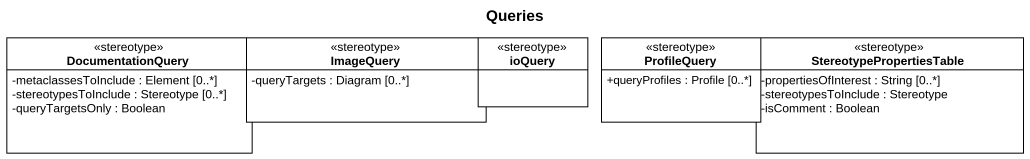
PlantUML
@startuml
title Queries
hide circle
hide empty members
skinparam classAttributeIconSize 0
class DocumentationQuery <<stereotype>> {
  -metaclassesToInclude : Element [0..*]
  -stereotypesToInclude : Stereotype [0..*]
  -queryTargetsOnly : Boolean
}
class ImageQuery <<stereotype>> {
  -queryTargets : Diagram [0..*]
}
class ioQuery <<stereotype>>
class ProfileQuery <<stereotype>> {
  +queryProfiles : Profile [0..*]
}
class StereotypePropertiesTable <<stereotype>> {
  -propertiesOfInterest : String [0..*]
  -stereotypesToInclude : Stereotype
  -isComment : Boolean
}
@enduml
